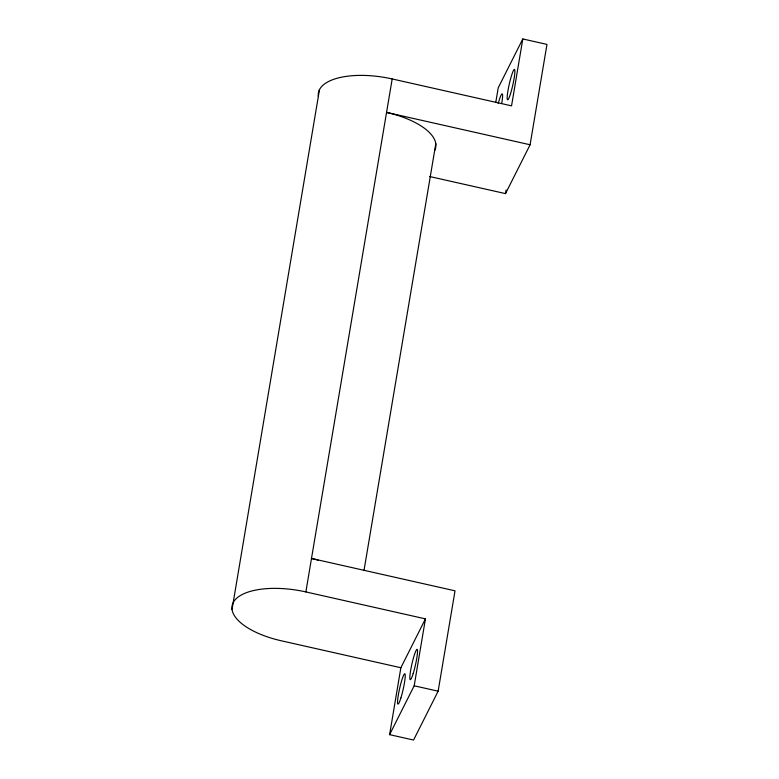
<?xml version="1.0" encoding="UTF-8"?>
<svg xmlns="http://www.w3.org/2000/svg" width="779" height="779" viewBox="0 0 779 779"><rect width="100%" height="100%" fill="white"/><g stroke="black" fill="none" stroke-linecap="round" stroke-linejoin="round"><path stroke-width="1.17" d="M232.025 609.519L319.468 89.76M305.865 591.923L425.441 618.877L400.864 667.739L281.287 640.786A62.378 26.35 9.6 0 1 233.145 602.732A62.378 26.35 9.6 0 1 305.865 591.923L392.188 78.952L511.55 105.856L522.806 38.95L546.975 44.403L530.09 144.767L505.513 193.62L429.599 176.512M363.988 570.549L435.821 143.677M495.814 102.146L498.229 87.813L522.806 38.95M318.173 560.15A62.378 26.35 9.6 0 0 311.493 558.465L455.024 590.823L438.139 691.187L413.561 740.05L389.607 734.646L400.864 667.739M389.607 734.646L414.185 685.793L425.441 618.877M505.513 193.62L506.116 190.037M530.09 144.767L386.559 112.41A62.378 26.35 9.6 0 1 434.701 150.464M414.185 685.793L438.139 691.187M318.348 96.547A62.378 26.35 9.6 0 1 392.188 78.952M498.229 103.51A15.599 1.831 -77.3 0 1 502.085 93.831A15.599 1.831 -77.3 0 1 501.812 102.945M400.883 697.994A15.599 1.831 -77.3 0 0 404.953 673.854A15.599 1.831 -77.3 0 0 398.312 695.092A15.599 1.831 -77.3 0 0 400.883 697.994M413.172 673.572A15.599 1.831 -77.3 0 0 417.232 649.423A15.599 1.831 -77.3 0 0 410.601 670.661A15.599 1.831 -77.3 0 0 413.172 673.572M510.537 93.636A15.599 1.831 -77.3 0 0 514.598 69.497A15.599 1.831 -77.3 0 0 507.957 90.724A15.599 1.831 -77.3 0 0 510.537 93.636"/></g></svg>
